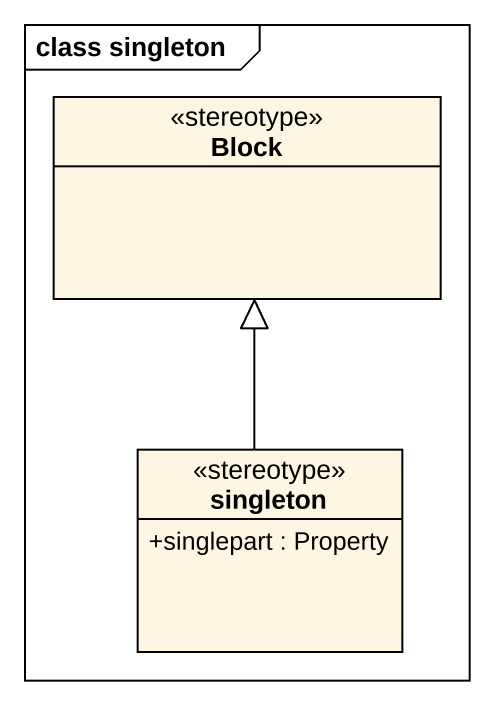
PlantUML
@startuml
mainframe class singleton
hide circle
hide empty members
skinparam classAttributeIconSize 0
class Block <<stereotype>>
class singleton <<stereotype>> {
  +singlepart : Property
}
singleton -up-|> Block
@enduml
